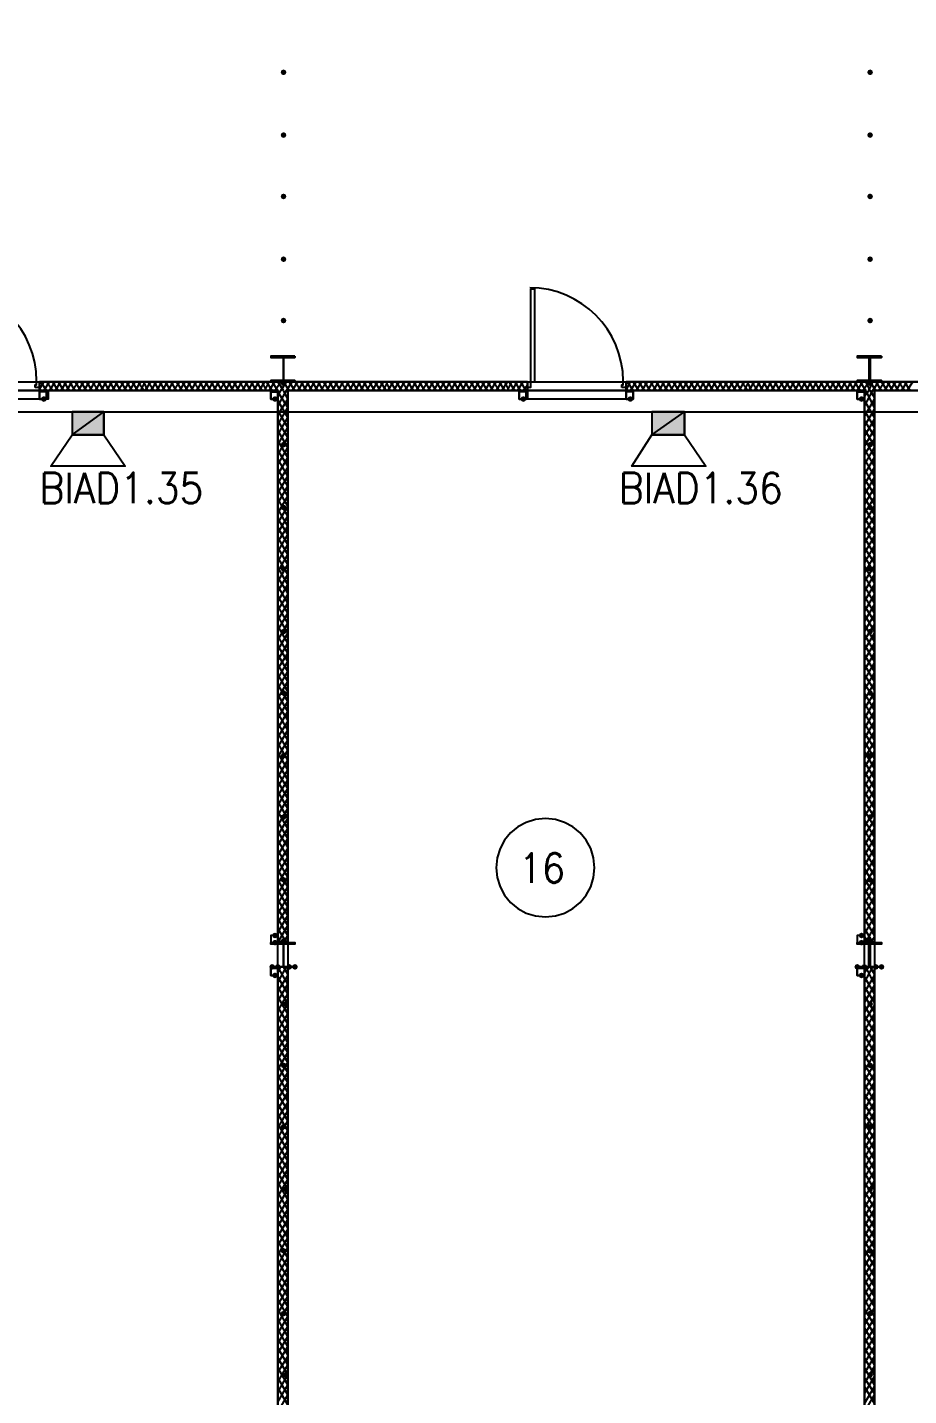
# Model space of a CAD drawing. Header units: millimetres. Extents: x 0 to 420, y 0 to 297.
# Drawn here: x 147.72 to 173.86, y 108.82 to 149.42 of the extents above; entities that cross this region are included whole.
import ezdxf

# ---------------------------------------------------------------- set-up
doc = ezdxf.new("R2010")
doc.units = ezdxf.units.MM
doc.layers.get('0').update_dxf_attribs({"linetype": 'CONTINUOUS'})
doc.styles.get("Standard").update_dxf_attribs({"font": 'STANDARD'})

msp = doc.modelspace()

# ---------------------------------------------------------------- hatches: boundary and pattern name
at = {"true_color": 0x000007}
for points in [[(155.405667, 148.082), (155.380796, 148.022204), (155.321, 147.997333), (155.261204, 148.022204), (155.236333, 148.082), (155.261204, 148.141796), (155.321, 148.166667), (155.380796, 148.141796)], [(172.804667, 148.082), (172.779796, 148.022204), (172.72, 147.997333), (172.660204, 148.022204), (172.635333, 148.082), (172.660204, 148.141796), (172.72, 148.166667), (172.779796, 148.141796)], [(155.405667, 146.219333), (155.380796, 146.159538), (155.321, 146.134667), (155.261204, 146.159538), (155.236333, 146.219333), (155.261204, 146.279129), (155.321, 146.304), (155.380796, 146.279129)], [(172.804667, 146.219333), (172.779796, 146.159538), (172.72, 146.134667), (172.660204, 146.159538), (172.635333, 146.219333), (172.660204, 146.279129), (172.72, 146.304), (172.779796, 146.279129)], [(155.405667, 144.399), (155.380796, 144.339204), (155.321, 144.314333), (155.261204, 144.339204), (155.236333, 144.399), (155.261204, 144.458796), (155.321, 144.483667), (155.380796, 144.458796)], [(172.804667, 144.399), (172.779796, 144.339204), (172.72, 144.314333), (172.660204, 144.339204), (172.635333, 144.399), (172.660204, 144.458796), (172.72, 144.483667), (172.779796, 144.458796)], [(155.405667, 142.536333), (155.380796, 142.476537), (155.321, 142.451667), (155.261204, 142.476537), (155.236333, 142.536333), (155.261204, 142.596129), (155.321, 142.621), (155.380796, 142.596129)], [(172.804667, 142.536333), (172.779796, 142.476537), (172.72, 142.451667), (172.660204, 142.476537), (172.635333, 142.536333), (172.660204, 142.596129), (172.72, 142.621), (172.779796, 142.596129)], [(155.405667, 140.716), (155.380796, 140.656204), (155.321, 140.631333), (155.261204, 140.656204), (155.236333, 140.716), (155.261204, 140.775796), (155.321, 140.800667), (155.380796, 140.775796)], [(172.804667, 140.716), (172.779796, 140.656204), (172.72, 140.631333), (172.660204, 140.656204), (172.635333, 140.716), (172.660204, 140.775796), (172.72, 140.800667), (172.779796, 140.775796)], [(155.405667, 138.853333), (155.380796, 138.793537), (155.321, 138.768667), (155.261204, 138.793537), (155.236333, 138.853333), (155.261204, 138.913129), (155.321, 138.938), (155.380796, 138.913129)], [(172.804667, 138.853333), (172.779796, 138.793537), (172.72, 138.768667), (172.660204, 138.793537), (172.635333, 138.853333), (172.660204, 138.913129), (172.72, 138.938), (172.779796, 138.913129)], [(148.293667, 138.387667), (148.268796, 138.327871), (148.209, 138.303), (148.149204, 138.327871), (148.124333, 138.387667), (148.149204, 138.447462), (148.209, 138.472333), (148.268796, 138.447463)], [(155.151667, 138.387667), (155.126796, 138.327871), (155.067, 138.303), (155.007204, 138.327871), (154.982333, 138.387667), (155.007204, 138.447462), (155.067, 138.472333), (155.126796, 138.447463)], [(162.517667, 138.387667), (162.492796, 138.327871), (162.433, 138.303), (162.373204, 138.327871), (162.348333, 138.387667), (162.373204, 138.447462), (162.433, 138.472333), (162.492796, 138.447463)], [(165.692667, 138.387667), (165.667796, 138.327871), (165.608, 138.303), (165.548204, 138.327871), (165.523333, 138.387667), (165.548204, 138.447462), (165.608, 138.472333), (165.667796, 138.447463)], [(172.550667, 138.387667), (172.525796, 138.327871), (172.466, 138.303), (172.406204, 138.327871), (172.381333, 138.387667), (172.406204, 138.447462), (172.466, 138.472333), (172.525796, 138.447463)], [(155.405667, 137.033), (155.380796, 136.973204), (155.321, 136.948333), (155.261204, 136.973204), (155.236333, 137.033), (155.261204, 137.092796), (155.321, 137.117667), (155.380796, 137.092796)], [(172.804667, 137.033), (172.779796, 136.973204), (172.72, 136.948333), (172.660204, 136.973204), (172.635333, 137.033), (172.660204, 137.092796), (172.72, 137.117667), (172.779796, 137.092796)], [(155.405667, 135.170333), (155.380796, 135.110537), (155.321, 135.085667), (155.261204, 135.110537), (155.236333, 135.170333), (155.261204, 135.230129), (155.321, 135.255), (155.380796, 135.230129)], [(172.804667, 135.170333), (172.779796, 135.110537), (172.72, 135.085667), (172.660204, 135.110537), (172.635333, 135.170333), (172.660204, 135.230129), (172.72, 135.255), (172.779796, 135.230129)], [(155.405667, 133.35), (155.380796, 133.290204), (155.321, 133.265333), (155.261204, 133.290204), (155.236333, 133.35), (155.261204, 133.409796), (155.321, 133.434667), (155.380796, 133.409796)], [(172.804667, 133.35), (172.779796, 133.290204), (172.72, 133.265333), (172.660204, 133.290204), (172.635333, 133.35), (172.660204, 133.409796), (172.72, 133.434667), (172.779796, 133.409796)], [(155.405667, 131.487333), (155.380796, 131.427537), (155.321, 131.402667), (155.261204, 131.427537), (155.236333, 131.487333), (155.261204, 131.547129), (155.321, 131.572), (155.380796, 131.547129)], [(172.804667, 131.487333), (172.779796, 131.427537), (172.72, 131.402667), (172.660204, 131.427537), (172.635333, 131.487333), (172.660204, 131.547129), (172.72, 131.572), (172.779796, 131.547129)], [(155.405667, 129.667), (155.380796, 129.607204), (155.321, 129.582333), (155.261204, 129.607204), (155.236333, 129.667), (155.261204, 129.726796), (155.321, 129.751667), (155.380796, 129.726796)], [(172.804667, 129.667), (172.779796, 129.607204), (172.72, 129.582333), (172.660204, 129.607204), (172.635333, 129.667), (172.660204, 129.726796), (172.72, 129.751667), (172.779796, 129.726796)], [(155.405667, 127.804333), (155.380796, 127.744537), (155.321, 127.719667), (155.261204, 127.744537), (155.236333, 127.804333), (155.261204, 127.864129), (155.321, 127.889), (155.380796, 127.864129)], [(172.804667, 127.804333), (172.779796, 127.744537), (172.72, 127.719667), (172.660204, 127.744537), (172.635333, 127.804333), (172.660204, 127.864129), (172.72, 127.889), (172.779796, 127.864129)], [(155.405667, 125.984), (155.380796, 125.924204), (155.321, 125.899333), (155.261204, 125.924204), (155.236333, 125.984), (155.261204, 126.043796), (155.321, 126.068667), (155.380796, 126.043796)], [(172.804667, 125.984), (172.779796, 125.924204), (172.72, 125.899333), (172.660204, 125.924204), (172.635333, 125.984), (172.660204, 126.043796), (172.72, 126.068667), (172.779796, 126.043796)], [(155.405667, 124.121333), (155.380796, 124.061537), (155.321, 124.036667), (155.261204, 124.061537), (155.236333, 124.121333), (155.261204, 124.181129), (155.321, 124.206), (155.380796, 124.181129)], [(172.804667, 124.121333), (172.779796, 124.061537), (172.72, 124.036667), (172.660204, 124.061537), (172.635333, 124.121333), (172.660204, 124.181129), (172.72, 124.206), (172.779796, 124.181129)], [(155.151667, 122.470333), (155.126796, 122.410538), (155.067, 122.385667), (155.007204, 122.410538), (154.982333, 122.470333), (155.007204, 122.530129), (155.067, 122.555), (155.126796, 122.530129)], [(155.151667, 122.258667), (155.126796, 122.198871), (155.067, 122.174), (155.007204, 122.198871), (154.982333, 122.258667), (155.007204, 122.318462), (155.067, 122.343333), (155.126796, 122.318463)], [(155.405667, 122.301), (155.380796, 122.241204), (155.321, 122.216333), (155.261204, 122.241204), (155.236333, 122.301), (155.261204, 122.360796), (155.321, 122.385667), (155.380796, 122.360796)], [(172.550667, 122.470333), (172.525796, 122.410538), (172.466, 122.385667), (172.406204, 122.410538), (172.381333, 122.470333), (172.406204, 122.530129), (172.466, 122.555), (172.525796, 122.530129)], [(172.550667, 122.258667), (172.525796, 122.198871), (172.466, 122.174), (172.406204, 122.198871), (172.381333, 122.258667), (172.406204, 122.318462), (172.466, 122.343333), (172.525796, 122.318463)], [(172.804667, 122.301), (172.779796, 122.241204), (172.72, 122.216333), (172.660204, 122.241204), (172.635333, 122.301), (172.660204, 122.360796), (172.72, 122.385667), (172.779796, 122.360796)], [(155.067, 121.539), (155.042129, 121.479204), (154.982333, 121.454333), (154.922538, 121.479204), (154.897667, 121.539), (154.922537, 121.598796), (154.982333, 121.623667), (155.042129, 121.598796)], [(155.236333, 121.539), (155.211462, 121.479204), (155.151667, 121.454333), (155.091871, 121.479204), (155.067, 121.539), (155.091871, 121.598796), (155.151667, 121.623667), (155.211462, 121.598796)], [(155.575, 121.539), (155.550129, 121.479204), (155.490333, 121.454333), (155.430538, 121.479204), (155.405667, 121.539), (155.430537, 121.598796), (155.490333, 121.623667), (155.550129, 121.598796)], [(155.744333, 121.539), (155.719463, 121.479204), (155.659667, 121.454333), (155.599871, 121.479204), (155.575, 121.539), (155.599871, 121.598796), (155.659667, 121.623667), (155.719462, 121.598796)], [(172.423667, 121.539), (172.398796, 121.479204), (172.339, 121.454333), (172.279204, 121.479204), (172.254333, 121.539), (172.279204, 121.598796), (172.339, 121.623667), (172.398796, 121.598796)], [(172.635333, 121.539), (172.610462, 121.479204), (172.550667, 121.454333), (172.490871, 121.479204), (172.466, 121.539), (172.490871, 121.598796), (172.550667, 121.623667), (172.610462, 121.598796)], [(172.974, 121.539), (172.949129, 121.479204), (172.889333, 121.454333), (172.829538, 121.479204), (172.804667, 121.539), (172.829537, 121.598796), (172.889333, 121.623667), (172.949129, 121.598796)], [(173.143333, 121.539), (173.118462, 121.479204), (173.058667, 121.454333), (172.998871, 121.479204), (172.974, 121.539), (172.998871, 121.598796), (173.058667, 121.623667), (173.118462, 121.598796)], [(155.151667, 121.285), (155.126796, 121.225204), (155.067, 121.200333), (155.007204, 121.225204), (154.982333, 121.285), (155.007204, 121.344796), (155.067, 121.369667), (155.126796, 121.344796)], [(172.550667, 121.285), (172.525796, 121.225204), (172.466, 121.200333), (172.406204, 121.225204), (172.381333, 121.285), (172.406204, 121.344796), (172.466, 121.369667), (172.525796, 121.344796)], [(155.405667, 120.438333), (155.380796, 120.378537), (155.321, 120.353667), (155.261204, 120.378537), (155.236333, 120.438333), (155.261204, 120.498129), (155.321, 120.523), (155.380796, 120.498129)], [(172.804667, 120.438333), (172.779796, 120.378537), (172.72, 120.353667), (172.660204, 120.378537), (172.635333, 120.438333), (172.660204, 120.498129), (172.72, 120.523), (172.779796, 120.498129)], [(155.405667, 118.618), (155.380796, 118.558204), (155.321, 118.533333), (155.261204, 118.558204), (155.236333, 118.618), (155.261204, 118.677796), (155.321, 118.702667), (155.380796, 118.677796)], [(172.804667, 118.618), (172.779796, 118.558204), (172.72, 118.533333), (172.660204, 118.558204), (172.635333, 118.618), (172.660204, 118.677796), (172.72, 118.702667), (172.779796, 118.677796)], [(155.405667, 116.797667), (155.380796, 116.737871), (155.321, 116.713), (155.261204, 116.737871), (155.236333, 116.797667), (155.261204, 116.857462), (155.321, 116.882333), (155.380796, 116.857463)], [(172.804667, 116.797667), (172.779796, 116.737871), (172.72, 116.713), (172.660204, 116.737871), (172.635333, 116.797667), (172.660204, 116.857462), (172.72, 116.882333), (172.779796, 116.857463)], [(155.405667, 114.935), (155.380796, 114.875204), (155.321, 114.850333), (155.261204, 114.875204), (155.236333, 114.935), (155.261204, 114.994796), (155.321, 115.019667), (155.380796, 114.994796)], [(172.804667, 114.935), (172.779796, 114.875204), (172.72, 114.850333), (172.660204, 114.875204), (172.635333, 114.935), (172.660204, 114.994796), (172.72, 115.019667), (172.779796, 114.994796)], [(155.405667, 113.114667), (155.380796, 113.054871), (155.321, 113.03), (155.261204, 113.054871), (155.236333, 113.114667), (155.261204, 113.174462), (155.321, 113.199333), (155.380796, 113.174463)], [(172.804667, 113.114667), (172.779796, 113.054871), (172.72, 113.03), (172.660204, 113.054871), (172.635333, 113.114667), (172.660204, 113.174462), (172.72, 113.199333), (172.779796, 113.174463)], [(155.405667, 111.252), (155.380796, 111.192204), (155.321, 111.167333), (155.261204, 111.192204), (155.236333, 111.252), (155.261204, 111.311796), (155.321, 111.336667), (155.380796, 111.311796)], [(172.804667, 111.252), (172.779796, 111.192204), (172.72, 111.167333), (172.660204, 111.192204), (172.635333, 111.252), (172.660204, 111.311796), (172.72, 111.336667), (172.779796, 111.311796)], [(155.405667, 109.431667), (155.380796, 109.371871), (155.321, 109.347), (155.261204, 109.371871), (155.236333, 109.431667), (155.261204, 109.491462), (155.321, 109.516333), (155.380796, 109.491463)], [(172.804667, 109.431667), (172.779796, 109.371871), (172.72, 109.347), (172.660204, 109.371871), (172.635333, 109.431667), (172.660204, 109.491462), (172.72, 109.516333), (172.779796, 109.491463)]]:
    msp.add_hatch(color=0, dxfattribs=at).paths.add_polyline_path(points, flags=0)
at = {"true_color": 0x000052}
h = msp.add_hatch(color=0, dxfattribs=at)
h.paths.add_polyline_path([(149.987001, 137.329333), (149.055668, 137.329333), (149.987001, 138.006666)], flags=0)
h.paths.add_polyline_path([(149.055668, 137.329333), (149.987001, 138.006666), (149.055668, 138.006666)], flags=0)
h = msp.add_hatch(color=0, dxfattribs=at)
h.paths.add_polyline_path([(167.216668, 137.329333), (166.243001, 137.329333), (167.216668, 138.006666)], flags=0)
h.paths.add_polyline_path([(166.243001, 137.329333), (167.216668, 138.006666), (166.243001, 138.006666)], flags=0)

# ---------------------------------------------------------------- linework, layer by layer
at = {"color": 0, "true_color": 0x000005}
msp.add_lwpolyline([(133.011334, 138.006666), (237.236001, 138.006666), (243.924667, 138.006666), (243.924667, 144.060333), (260.942667, 144.060333), (260.942667, 138.006666), (372.745, 138.006666), (372.745, 186.732333), (265.091334, 186.732333), (258.487334, 186.732333), (258.487334, 163.279666), (257.979334, 163.279666), (257.979334, 181.017333), (251.079001, 181.017333), (240.453334, 181.017333), (240.453334, 202.988333), (236.177667, 202.988333), (235.204001, 202.988333), (222.800334, 202.988333), (222.800334, 186.732333), (125.560668, 186.732333)], dxfattribs=at)
at = {"color": 0, "true_color": 0x000008}
msp.add_lwpolyline([(121.200333, 186.012667), (121.200333, 138.895667), (242.654667, 138.895667), (242.654667, 186.012667)], close=True, dxfattribs=at)
at = {"color": 0, "true_color": 0x000007}
for points in [[(147.997333, 138.916833), (147.983018, 139.200342), (147.941, 139.47566), (147.872674, 139.741395), (147.779432, 139.996151), (147.66267, 140.238537), (147.523781, 140.467157), (147.364158, 140.680619), (147.185195, 140.877528), (146.988286, 141.056491), (146.774824, 141.216114), (146.546204, 141.355004), (146.303818, 141.471766), (146.049061, 141.565007), (145.783327, 141.633333), (145.508009, 141.675351), (145.2245, 141.689667)], [(165.396333, 138.916833), (165.382018, 139.200342), (165.34, 139.47566), (165.271674, 139.741395), (165.178432, 139.996151), (165.06167, 140.238537), (164.922781, 140.467157), (164.763158, 140.680619), (164.584195, 140.877528), (164.387286, 141.056491), (164.173824, 141.216114), (163.945204, 141.355004), (163.702818, 141.471766), (163.448061, 141.565007), (163.182327, 141.633333), (162.907009, 141.675351), (162.6235, 141.689667)], [(154.982333, 139.657667), (154.982333, 139.615333)], [(155.151667, 139.657667), (155.151667, 139.615333)], [(155.321, 139.657667), (155.321, 138.895667)], [(155.490333, 139.657667), (155.490333, 139.615333)], [(155.659667, 139.657667), (155.659667, 139.615333)], [(172.339, 139.657667), (172.339, 139.615333)], [(172.550667, 139.657667), (172.550667, 139.615333)], [(172.72, 139.657667), (172.72, 138.895667)], [(172.889333, 139.657667), (172.889333, 139.615333)], [(173.058667, 139.657667), (173.058667, 139.615333)], [(148.082, 138.684), (148.209, 138.895667)], [(148.082, 138.895667), (148.082, 138.726333), (148.082, 138.641667)], [(148.082, 138.641667), (148.082, 138.726333), (148.082, 138.895667), (148.082, 138.726333)], [(162.56, 138.895667), (148.082, 138.895667)], [(148.293667, 138.641667), (148.124333, 138.895667)], [(148.209, 138.641667), (148.378333, 138.895667)], [(148.463, 138.641667), (148.293667, 138.895667)], [(148.378333, 138.641667), (148.547667, 138.895667)], [(148.632333, 138.641667), (148.463, 138.895667)], [(148.547667, 138.641667), (148.717, 138.895667)], [(148.801667, 138.641667), (148.632333, 138.895667)], [(148.717, 138.641667), (148.886333, 138.895667)], [(148.971, 138.641667), (148.801667, 138.895667)], [(148.886333, 138.641667), (149.055667, 138.895667)], [(149.140333, 138.641667), (148.971, 138.895667)], [(149.055667, 138.641667), (149.225, 138.895667)], [(149.309667, 138.641667), (149.140333, 138.895667)], [(149.225, 138.641667), (149.394333, 138.895667)], [(149.479, 138.641667), (149.309667, 138.895667)], [(149.394333, 138.641667), (149.563667, 138.895667)], [(149.648333, 138.641667), (149.479, 138.895667)], [(149.563667, 138.641667), (149.733, 138.895667)], [(149.817667, 138.641667), (149.648333, 138.895667)], [(149.733, 138.641667), (149.902333, 138.895667)], [(149.987, 138.641667), (149.817667, 138.895667)], [(149.902333, 138.641667), (150.071667, 138.895667)], [(150.156333, 138.641667), (149.987, 138.895667)], [(150.071667, 138.641667), (150.241, 138.895667)], [(150.325667, 138.641667), (150.156333, 138.895667)], [(150.241, 138.641667), (150.410333, 138.895667)], [(150.495, 138.641667), (150.325667, 138.895667)], [(150.410333, 138.641667), (150.579667, 138.895667)], [(150.664333, 138.641667), (150.495, 138.895667)], [(150.579667, 138.641667), (150.749, 138.895667)], [(150.833667, 138.641667), (150.664333, 138.895667)], [(150.749, 138.641667), (150.918333, 138.895667)], [(151.003, 138.641667), (150.833667, 138.895667)], [(150.918333, 138.641667), (151.087667, 138.895667)], [(151.172333, 138.641667), (151.003, 138.895667)], [(151.087667, 138.641667), (151.214667, 138.895667)], [(151.299333, 138.641667), (151.172333, 138.895667)], [(151.214667, 138.641667), (151.384, 138.895667)], [(151.468667, 138.641667), (151.299333, 138.895667)], [(151.384, 138.641667), (151.553333, 138.895667)], [(151.638, 138.641667), (151.468667, 138.895667)], [(151.553333, 138.641667), (151.722667, 138.895667)], [(151.807333, 138.641667), (151.638, 138.895667)], [(151.722667, 138.641667), (151.892, 138.895667)], [(151.976667, 138.641667), (151.807333, 138.895667)], [(151.892, 138.641667), (152.061333, 138.895667)], [(152.146, 138.641667), (151.976667, 138.895667)], [(152.061333, 138.641667), (152.230667, 138.895667)], [(152.315333, 138.641667), (152.146, 138.895667)], [(152.230667, 138.641667), (152.4, 138.895667)], [(152.484667, 138.641667), (152.315333, 138.895667)], [(152.4, 138.641667), (152.569333, 138.895667)], [(152.654, 138.641667), (152.484667, 138.895667)], [(152.569333, 138.641667), (152.738667, 138.895667)], [(152.823333, 138.641667), (152.654, 138.895667)], [(152.738667, 138.641667), (152.908, 138.895667)], [(152.992667, 138.641667), (152.823333, 138.895667)], [(152.908, 138.641667), (153.077333, 138.895667)], [(153.162, 138.641667), (152.992667, 138.895667)], [(153.077333, 138.641667), (153.246667, 138.895667)], [(153.331333, 138.641667), (153.162, 138.895667)], [(153.246667, 138.641667), (153.416, 138.895667)], [(153.500667, 138.641667), (153.331333, 138.895667)], [(153.416, 138.641667), (153.585333, 138.895667)], [(153.67, 138.641667), (153.500667, 138.895667)], [(153.585333, 138.641667), (153.754667, 138.895667)], [(153.839333, 138.641667), (153.67, 138.895667)], [(153.754667, 138.641667), (153.924, 138.895667)], [(154.008667, 138.641667), (153.839333, 138.895667)], [(153.924, 138.641667), (154.093333, 138.895667)], [(154.178, 138.641667), (154.008667, 138.895667)], [(154.093333, 138.641667), (154.262667, 138.895667)], [(154.347333, 138.641667), (154.178, 138.895667)], [(154.262667, 138.641667), (154.432, 138.895667)], [(154.516667, 138.641667), (154.347333, 138.895667)], [(154.432, 138.641667), (154.601333, 138.895667)], [(154.686, 138.641667), (154.516667, 138.895667)], [(154.601333, 138.641667), (154.770667, 138.895667)], [(154.813, 138.641667), (154.686, 138.895667)], [(154.770667, 138.641667), (154.897667, 138.895667)], [(154.982333, 138.641667), (154.813, 138.895667)], [(154.897667, 138.641667), (155.067, 138.895667)], [(154.982333, 138.938), (154.982333, 138.895667)], [(155.151667, 138.641667), (154.982333, 138.895667)], [(155.067, 138.641667), (155.236333, 138.895667)], [(155.151667, 138.938), (155.151667, 138.895667)], [(155.321, 138.641667), (155.151667, 138.895667)], [(155.236333, 138.641667), (155.405667, 138.895667)], [(155.490333, 138.641667), (155.321, 138.895667)], [(155.405667, 138.641667), (155.575, 138.895667)], [(155.490333, 138.938), (155.490333, 138.895667)], [(155.659667, 138.641667), (155.490333, 138.895667)], [(155.575, 138.641667), (155.744333, 138.895667)], [(155.659667, 138.938), (155.659667, 138.895667)], [(155.829, 138.641667), (155.659667, 138.895667)], [(155.744333, 138.641667), (155.913667, 138.895667)], [(155.998333, 138.641667), (155.829, 138.895667)], [(155.913667, 138.641667), (156.083, 138.895667)], [(156.167667, 138.641667), (155.998333, 138.895667)], [(156.083, 138.641667), (156.252333, 138.895667)], [(156.337, 138.641667), (156.167667, 138.895667)], [(156.252333, 138.641667), (156.421667, 138.895667)], [(156.506333, 138.641667), (156.337, 138.895667)], [(156.421667, 138.641667), (156.591, 138.895667)], [(156.675667, 138.641667), (156.506333, 138.895667)], [(156.591, 138.641667), (156.760333, 138.895667)], [(156.845, 138.641667), (156.675667, 138.895667)], [(156.760333, 138.641667), (156.929667, 138.895667)], [(157.014333, 138.641667), (156.845, 138.895667)], [(156.929667, 138.641667), (157.099, 138.895667)], [(157.183667, 138.641667), (157.014333, 138.895667)], [(157.099, 138.641667), (157.268333, 138.895667)], [(157.353, 138.641667), (157.183667, 138.895667)], [(157.268333, 138.641667), (157.437667, 138.895667)], [(157.522333, 138.641667), (157.353, 138.895667)], [(157.437667, 138.641667), (157.607, 138.895667)], [(157.691667, 138.641667), (157.522333, 138.895667)], [(157.607, 138.641667), (157.776333, 138.895667)], [(157.861, 138.641667), (157.691667, 138.895667)], [(157.776333, 138.641667), (157.945667, 138.895667)], [(158.030333, 138.641667), (157.861, 138.895667)], [(157.945667, 138.641667), (158.115, 138.895667)], [(158.199667, 138.641667), (158.030333, 138.895667)], [(158.115, 138.641667), (158.284333, 138.895667)], [(158.369, 138.641667), (158.199667, 138.895667)], [(158.284333, 138.641667), (158.411333, 138.895667)], [(158.496, 138.641667), (158.369, 138.895667)], [(158.411333, 138.641667), (158.580667, 138.895667)], [(158.665333, 138.641667), (158.496, 138.895667)], [(158.580667, 138.641667), (158.75, 138.895667)], [(158.834667, 138.641667), (158.665333, 138.895667)], [(158.75, 138.641667), (158.919333, 138.895667)], [(159.004, 138.641667), (158.834667, 138.895667)], [(158.919333, 138.641667), (159.088667, 138.895667)], [(159.173333, 138.641667), (159.004, 138.895667)], [(159.088667, 138.641667), (159.258, 138.895667)], [(159.342667, 138.641667), (159.173333, 138.895667)], [(159.258, 138.641667), (159.427333, 138.895667)], [(159.512, 138.641667), (159.342667, 138.895667)], [(159.427333, 138.641667), (159.596667, 138.895667)], [(159.681333, 138.641667), (159.512, 138.895667)], [(159.596667, 138.641667), (159.766, 138.895667)], [(159.850667, 138.641667), (159.681333, 138.895667)], [(159.766, 138.641667), (159.935333, 138.895667)], [(160.02, 138.641667), (159.850667, 138.895667)], [(159.935333, 138.641667), (160.104667, 138.895667)], [(160.189333, 138.641667), (160.02, 138.895667)], [(160.104667, 138.641667), (160.274, 138.895667)], [(160.358667, 138.641667), (160.189333, 138.895667)], [(160.274, 138.641667), (160.443333, 138.895667)], [(160.528, 138.641667), (160.358667, 138.895667)], [(160.443333, 138.641667), (160.612667, 138.895667)], [(160.697333, 138.641667), (160.528, 138.895667)], [(160.612667, 138.641667), (160.782, 138.895667)], [(160.866667, 138.641667), (160.697333, 138.895667)], [(160.782, 138.641667), (160.951333, 138.895667)], [(161.036, 138.641667), (160.866667, 138.895667)], [(160.951333, 138.641667), (161.120667, 138.895667)], [(161.205333, 138.641667), (161.036, 138.895667)], [(161.120667, 138.641667), (161.29, 138.895667)], [(161.374667, 138.641667), (161.205333, 138.895667)], [(161.29, 138.641667), (161.459333, 138.895667)], [(161.544, 138.641667), (161.374667, 138.895667)], [(161.459333, 138.641667), (161.628667, 138.895667)], [(161.713333, 138.641667), (161.544, 138.895667)], [(161.628667, 138.641667), (161.798, 138.895667)], [(161.882667, 138.641667), (161.713333, 138.895667)], [(161.798, 138.641667), (161.967333, 138.895667)], [(162.009667, 138.641667), (161.882667, 138.895667)], [(161.967333, 138.641667), (162.094333, 138.895667)], [(162.179, 138.641667), (162.009667, 138.895667)], [(162.094333, 138.641667), (162.263667, 138.895667)], [(162.348333, 138.641667), (162.179, 138.895667)], [(162.263667, 138.641667), (162.433, 138.895667)], [(162.517667, 138.641667), (162.348333, 138.895667)], [(162.56, 138.895667), (162.517667, 138.895667)], [(162.56, 138.895667), (162.56, 138.726333), (162.56, 138.641667)], [(162.56, 138.641667), (162.56, 138.726333), (162.56, 138.895667), (162.56, 138.726333)], [(165.481, 138.641667), (165.608, 138.895667)], [(165.481, 138.895667), (165.481, 138.726333), (165.481, 138.641667)], [(165.481, 138.641667), (165.481, 138.726333), (165.481, 138.895667), (165.481, 138.726333)], [(179.959, 138.895667), (165.481, 138.895667)], [(165.692667, 138.641667), (165.523333, 138.895667)], [(165.608, 138.641667), (165.777333, 138.895667)], [(165.862, 138.641667), (165.692667, 138.895667)], [(165.777333, 138.641667), (165.946667, 138.895667)], [(166.031333, 138.641667), (165.862, 138.895667)], [(165.946667, 138.641667), (166.116, 138.895667)], [(166.200667, 138.641667), (166.031333, 138.895667)], [(166.116, 138.641667), (166.285333, 138.895667)], [(166.37, 138.641667), (166.200667, 138.895667)], [(166.285333, 138.641667), (166.454667, 138.895667)], [(166.539333, 138.641667), (166.37, 138.895667)], [(166.454667, 138.641667), (166.624, 138.895667)], [(166.708667, 138.641667), (166.539333, 138.895667)], [(166.624, 138.641667), (166.793333, 138.895667)], [(166.878, 138.641667), (166.708667, 138.895667)], [(166.793333, 138.641667), (166.962667, 138.895667)], [(167.047333, 138.641667), (166.878, 138.895667)], [(166.962667, 138.641667), (167.132, 138.895667)], [(167.216667, 138.641667), (167.047333, 138.895667)], [(167.132, 138.641667), (167.301333, 138.895667)], [(167.386, 138.641667), (167.216667, 138.895667)], [(167.301333, 138.641667), (167.470667, 138.895667)], [(167.555333, 138.641667), (167.386, 138.895667)], [(167.470667, 138.641667), (167.64, 138.895667)], [(167.724667, 138.641667), (167.555333, 138.895667)], [(167.64, 138.641667), (167.809333, 138.895667)], [(167.894, 138.641667), (167.724667, 138.895667)], [(167.809333, 138.641667), (167.978667, 138.895667)], [(168.063333, 138.641667), (167.894, 138.895667)], [(167.978667, 138.641667), (168.148, 138.895667)], [(168.232667, 138.641667), (168.063333, 138.895667)], [(168.148, 138.641667), (168.317333, 138.895667)], [(168.402, 138.641667), (168.232667, 138.895667)], [(168.317333, 138.641667), (168.486667, 138.895667)], [(168.571333, 138.641667), (168.402, 138.895667)], [(168.486667, 138.641667), (168.656, 138.895667)], [(168.740667, 138.641667), (168.571333, 138.895667)], [(168.656, 138.641667), (168.825333, 138.895667)], [(168.91, 138.641667), (168.740667, 138.895667)], [(168.825333, 138.641667), (168.994667, 138.895667)], [(169.079333, 138.641667), (168.91, 138.895667)], [(168.994667, 138.641667), (169.121667, 138.895667)], [(169.206333, 138.641667), (169.079333, 138.895667)], [(169.121667, 138.641667), (169.291, 138.895667)], [(169.375667, 138.641667), (169.206333, 138.895667)], [(169.291, 138.641667), (169.460333, 138.895667)], [(169.545, 138.641667), (169.375667, 138.895667)], [(169.460333, 138.641667), (169.629667, 138.895667)], [(169.714333, 138.641667), (169.545, 138.895667)], [(169.629667, 138.641667), (169.799, 138.895667)], [(169.883667, 138.641667), (169.714333, 138.895667)], [(169.799, 138.641667), (169.968333, 138.895667)], [(170.053, 138.641667), (169.883667, 138.895667)], [(169.968333, 138.641667), (170.137667, 138.895667)], [(170.222333, 138.641667), (170.053, 138.895667)], [(170.137667, 138.641667), (170.307, 138.895667)], [(170.391667, 138.641667), (170.222333, 138.895667)], [(170.307, 138.641667), (170.476333, 138.895667)], [(170.561, 138.641667), (170.391667, 138.895667)], [(170.476333, 138.641667), (170.645667, 138.895667)], [(170.730333, 138.641667), (170.561, 138.895667)], [(170.645667, 138.641667), (170.815, 138.895667)], [(170.899667, 138.641667), (170.730333, 138.895667)], [(170.815, 138.641667), (170.984333, 138.895667)], [(171.069, 138.641667), (170.899667, 138.895667)], [(170.984333, 138.641667), (171.153667, 138.895667)], [(171.238333, 138.641667), (171.069, 138.895667)], [(171.153667, 138.641667), (171.323, 138.895667)], [(171.407667, 138.641667), (171.238333, 138.895667)], [(171.323, 138.641667), (171.492333, 138.895667)], [(171.577, 138.641667), (171.407667, 138.895667)], [(171.492333, 138.641667), (171.661667, 138.895667)], [(171.746333, 138.641667), (171.577, 138.895667)], [(171.661667, 138.641667), (171.831, 138.895667)], [(171.915667, 138.641667), (171.746333, 138.895667)], [(171.831, 138.641667), (172.000333, 138.895667)], [(172.085, 138.641667), (171.915667, 138.895667)], [(172.000333, 138.641667), (172.169667, 138.895667)], [(172.254333, 138.641667), (172.085, 138.895667)], [(172.169667, 138.641667), (172.339, 138.895667)], [(172.423667, 138.641667), (172.254333, 138.895667)], [(172.339, 138.938), (172.339, 138.895667)], [(172.339, 138.641667), (172.508333, 138.895667)], [(172.593, 138.641667), (172.423667, 138.895667)], [(172.508333, 138.641667), (172.677667, 138.895667)], [(172.550667, 138.938), (172.550667, 138.895667)], [(172.72, 138.641667), (172.593, 138.895667)], [(172.677667, 138.641667), (172.804667, 138.895667)], [(172.889333, 138.641667), (172.72, 138.895667)], [(172.804667, 138.641667), (172.974, 138.895667)], [(172.889333, 138.938), (172.889333, 138.895667)], [(173.058667, 138.641667), (172.889333, 138.895667)], [(172.974, 138.641667), (173.143333, 138.895667)], [(173.058667, 138.938), (173.058667, 138.895667)], [(173.228, 138.641667), (173.058667, 138.895667)], [(173.143333, 138.641667), (173.312667, 138.895667)], [(173.397333, 138.641667), (173.228, 138.895667)], [(173.312667, 138.641667), (173.482, 138.895667)], [(173.566667, 138.641667), (173.397333, 138.895667)], [(173.482, 138.641667), (173.651333, 138.895667)], [(173.736, 138.641667), (173.566667, 138.895667)], [(173.651333, 138.641667), (173.820667, 138.895667)], [(173.905333, 138.641667), (173.736, 138.895667)], [(173.820667, 138.641667), (173.99, 138.895667)], [(146.600333, 138.641667), (148.082, 138.641667), (148.082, 138.514667)], [(148.082, 138.514667), (148.082, 138.387667), (146.600333, 138.387667)], [(148.124333, 138.641667), (148.082, 138.726333)], [(148.082, 138.641667), (155.151667, 138.641667)], [(148.209, 138.641667), (148.209, 138.599333)], [(155.067, 138.641667), (155.067, 138.599333)], [(155.151667, 138.472333), (155.236333, 138.641667)], [(155.151667, 138.176), (155.405667, 138.641667)], [(155.151667, 138.641667), (155.151667, 122.258667), (155.448, 122.258667), (155.448, 138.641667)], [(155.448, 138.133667), (155.151667, 138.599333)], [(155.448, 138.387667), (155.321, 138.641667)], [(155.448, 138.641667), (162.56, 138.641667)], [(162.433, 138.641667), (162.56, 138.811)], [(162.433, 138.641667), (162.433, 138.599333)], [(162.56, 138.514667), (162.56, 138.641667), (163.999333, 138.641667)], [(163.999333, 138.387667), (162.56, 138.387667), (162.56, 138.514667)], [(163.999333, 138.641667), (165.481, 138.641667), (165.481, 138.514667)], [(165.481, 138.514667), (165.481, 138.387667), (163.999333, 138.387667)], [(165.523333, 138.641667), (165.481, 138.726333)], [(165.481, 138.641667), (172.550667, 138.641667)], [(165.608, 138.641667), (165.608, 138.599333)], [(172.466, 138.641667), (172.466, 138.599333)], [(172.550667, 138.472333), (172.677667, 138.641667)], [(172.550667, 138.176), (172.804667, 138.641667)], [(172.550667, 138.641667), (172.550667, 122.258667), (172.847, 122.258667), (172.847, 138.641667)], [(172.847, 138.133667), (172.593, 138.641667)], [(172.847, 138.43), (172.72, 138.641667)], [(172.847, 138.641667), (179.959, 138.641667)], [(155.151667, 137.922), (155.448, 138.387667)], [(155.448, 137.837333), (155.151667, 138.345333)], [(155.151667, 137.625667), (155.448, 138.133667)], [(155.448, 137.541), (155.151667, 138.049)], [(172.550667, 137.879667), (172.847, 138.387667)], [(172.847, 137.837333), (172.550667, 138.345333)], [(172.550667, 137.583333), (172.847, 138.091333)], [(172.847, 137.541), (172.550667, 138.049)], [(155.151667, 137.329333), (155.448, 137.837333)], [(155.448, 137.244667), (155.151667, 137.752667)], [(172.550667, 137.287), (172.847, 137.795)], [(172.847, 137.287), (172.550667, 137.752667)], [(155.151667, 137.033), (155.448, 137.541)], [(155.448, 136.948333), (155.151667, 137.456333)], [(155.151667, 136.736667), (155.448, 137.244667)], [(172.550667, 136.990667), (172.847, 137.498667)], [(172.847, 136.990667), (172.550667, 137.498667)], [(155.448, 136.652), (155.151667, 137.16)], [(155.151667, 136.440333), (155.448, 136.948333)], [(155.448, 136.398), (155.151667, 136.863667)], [(172.550667, 136.736667), (172.847, 137.202333)], [(172.847, 136.694333), (172.550667, 137.202333)], [(172.550667, 136.440333), (172.847, 136.948333)], [(172.847, 136.398), (172.550667, 136.906)], [(155.151667, 136.144), (155.448, 136.652)], [(155.448, 136.101667), (155.151667, 136.609667)], [(172.550667, 136.144), (172.847, 136.652)], [(172.847, 136.101667), (172.550667, 136.609667)], [(155.151667, 135.89), (155.448, 136.355667)], [(155.448, 135.805333), (155.151667, 136.313333)], [(155.151667, 135.593667), (155.448, 136.101667)], [(155.448, 135.509), (155.151667, 136.017)], [(172.550667, 135.847667), (172.847, 136.355667)], [(172.847, 135.805333), (172.550667, 136.313333)], [(172.550667, 135.551333), (172.847, 136.059333)], [(172.847, 135.551333), (172.550667, 136.017)], [(155.151667, 135.297333), (155.448, 135.805333)], [(155.448, 135.212667), (155.151667, 135.720667)], [(172.550667, 135.255), (172.847, 135.763)], [(172.847, 135.255), (172.550667, 135.763)], [(155.151667, 135.001), (155.448, 135.509)], [(155.448, 134.916333), (155.151667, 135.424333)], [(155.151667, 134.704667), (155.448, 135.212667)], [(172.550667, 135.001), (172.847, 135.466667)], [(172.847, 134.958667), (172.550667, 135.466667)], [(172.550667, 134.704667), (172.847, 135.212667)], [(155.448, 134.62), (155.151667, 135.128)], [(155.151667, 134.408333), (155.448, 134.916333)], [(155.448, 134.366), (155.151667, 134.831667)], [(172.847, 134.662333), (172.550667, 135.170333)], [(172.550667, 134.408333), (172.847, 134.916333)], [(172.847, 134.366), (172.550667, 134.874)], [(155.151667, 134.154333), (155.448, 134.62)], [(155.448, 134.069667), (155.151667, 134.577667)], [(172.550667, 134.112), (172.847, 134.62)], [(172.847, 134.069667), (172.550667, 134.577667)], [(155.151667, 133.858), (155.448, 134.366)], [(155.448, 133.773333), (155.151667, 134.281333)], [(155.151667, 133.561667), (155.448, 134.069667)], [(155.448, 133.477), (155.151667, 133.985)], [(172.550667, 133.815667), (172.847, 134.323667)], [(172.847, 133.773333), (172.550667, 134.281333)], [(172.550667, 133.519333), (172.847, 134.027333)], [(172.847, 133.519333), (172.550667, 133.985)], [(155.151667, 133.265333), (155.448, 133.773333)], [(155.448, 133.180667), (155.151667, 133.688667)], [(172.550667, 133.223), (172.847, 133.731)], [(172.847, 133.223), (172.550667, 133.731)], [(155.151667, 132.969), (155.448, 133.477)], [(155.448, 132.884333), (155.151667, 133.392333)], [(155.151667, 132.672667), (155.448, 133.180667)], [(172.550667, 132.969), (172.847, 133.434667)], [(172.847, 132.926667), (172.550667, 133.434667)], [(172.550667, 132.672667), (172.847, 133.180667)], [(155.448, 132.630333), (155.151667, 133.096)], [(155.151667, 132.376333), (155.448, 132.884333)], [(155.448, 132.334), (155.151667, 132.842)], [(172.847, 132.630333), (172.550667, 133.138333)], [(172.550667, 132.376333), (172.847, 132.884333)], [(172.847, 132.334), (172.550667, 132.842)], [(155.151667, 132.122333), (155.448, 132.588)], [(155.448, 132.037667), (155.151667, 132.545667)], [(172.550667, 132.08), (172.847, 132.588)], [(172.847, 132.037667), (172.550667, 132.545667)], [(155.151667, 131.826), (155.448, 132.334)], [(155.448, 131.741333), (155.151667, 132.249333)], [(155.151667, 131.529667), (155.448, 132.037667)], [(155.448, 131.445), (155.151667, 131.953)], [(172.550667, 131.783667), (172.847, 132.291667)], [(172.847, 131.783667), (172.550667, 132.249333)], [(172.550667, 131.487333), (172.847, 131.995333)], [(172.847, 131.487333), (172.550667, 131.995333)], [(155.151667, 131.233333), (155.448, 131.741333)], [(155.448, 131.148667), (155.151667, 131.656667)], [(172.550667, 131.233333), (172.847, 131.699)], [(172.847, 131.191), (172.550667, 131.699)], [(155.151667, 130.937), (155.448, 131.445)], [(155.448, 130.852333), (155.151667, 131.360333)], [(155.151667, 130.640667), (155.448, 131.148667)], [(172.550667, 130.937), (172.847, 131.445)], [(172.847, 130.894667), (172.550667, 131.402667)], [(172.550667, 130.640667), (172.847, 131.148667)], [(155.448, 130.598333), (155.151667, 131.064)], [(155.151667, 130.386667), (155.448, 130.852333)], [(155.448, 130.302), (155.151667, 130.81)], [(172.847, 130.598333), (172.550667, 131.106333)], [(172.550667, 130.344333), (172.847, 130.852333)], [(172.847, 130.302), (172.550667, 130.81)], [(155.151667, 130.090333), (155.448, 130.598333)], [(155.448, 130.005667), (155.151667, 130.513667)], [(172.550667, 130.048), (172.847, 130.556)], [(172.847, 130.005667), (172.550667, 130.513667)], [(155.151667, 129.794), (155.448, 130.302)], [(155.448, 129.709333), (155.151667, 130.217333)], [(155.151667, 129.497667), (155.448, 130.005667)], [(155.448, 129.413), (155.151667, 129.921)], [(172.550667, 129.751667), (172.847, 130.259667)], [(172.847, 129.751667), (172.550667, 130.217333)], [(172.550667, 129.455333), (172.847, 129.963333)], [(172.847, 129.455333), (172.550667, 129.963333)], [(155.151667, 129.201333), (155.448, 129.709333)], [(155.448, 129.116667), (155.151667, 129.624667)], [(172.550667, 129.201333), (172.847, 129.667)], [(172.847, 129.159), (172.550667, 129.667)], [(155.151667, 128.905), (155.448, 129.413)], [(155.448, 128.862667), (155.151667, 129.328333)], [(155.151667, 128.608667), (155.448, 129.116667)], [(172.550667, 128.905), (172.847, 129.413)], [(172.847, 128.862667), (172.550667, 129.370667)], [(172.550667, 128.608667), (172.847, 129.116667)], [(155.448, 128.566333), (155.151667, 129.074333)], [(155.151667, 128.354667), (155.448, 128.820333)], [(155.448, 128.27), (155.151667, 128.778)], [(172.847, 128.566333), (172.550667, 129.074333)], [(172.550667, 128.312333), (172.847, 128.820333)], [(172.847, 128.27), (172.550667, 128.778)], [(155.151667, 128.058333), (155.448, 128.566333)], [(155.448, 127.973667), (155.151667, 128.481667)], [(172.550667, 128.016), (172.847, 128.524)], [(172.847, 128.016), (172.550667, 128.481667)], [(155.151667, 127.762), (155.448, 128.27)], [(155.448, 127.677333), (155.151667, 128.185333)], [(155.151667, 127.465667), (155.448, 127.973667)], [(155.448, 127.381), (155.151667, 127.889)], [(172.550667, 127.719667), (172.847, 128.227667)], [(172.847, 127.719667), (172.550667, 128.227667)], [(172.550667, 127.465667), (172.847, 127.931333)], [(172.847, 127.423333), (172.550667, 127.931333)], [(155.151667, 127.169333), (155.448, 127.677333)], [(155.448, 127.084667), (155.151667, 127.592667)], [(172.550667, 127.169333), (172.847, 127.677333)], [(172.847, 127.127), (172.550667, 127.635)], [(155.151667, 126.873), (155.448, 127.381)], [(155.448, 126.830667), (155.151667, 127.296333)], [(155.151667, 126.619), (155.448, 127.084667)], [(172.550667, 126.873), (172.847, 127.381)], [(172.847, 126.830667), (172.550667, 127.338667)], [(172.550667, 126.576667), (172.847, 127.084667)], [(155.448, 126.534333), (155.151667, 127.042333)], [(155.151667, 126.322667), (155.448, 126.830667)], [(155.448, 126.238), (155.151667, 126.746)], [(172.847, 126.534333), (172.550667, 127.042333)], [(172.550667, 126.280333), (172.847, 126.788333)], [(172.847, 126.238), (172.550667, 126.746)], [(155.151667, 126.026333), (155.448, 126.534333)], [(155.448, 125.941667), (155.151667, 126.449667)], [(172.550667, 125.984), (172.847, 126.492)], [(172.847, 125.984), (172.550667, 126.449667)], [(155.151667, 125.73), (155.448, 126.238)], [(155.448, 125.645333), (155.151667, 126.153333)], [(155.151667, 125.433667), (155.448, 125.941667)], [(155.448, 125.349), (155.151667, 125.857)], [(164.549667, 124.481167), (164.519995, 124.77551), (164.434894, 125.049662), (164.300238, 125.297749), (164.121899, 125.513899), (163.905749, 125.692238), (163.657662, 125.826894), (163.38351, 125.911995), (163.089167, 125.941667), (162.794823, 125.911995), (162.520671, 125.826894), (162.272584, 125.692238), (162.056434, 125.513899), (161.878095, 125.297749), (161.743439, 125.049662), (161.658339, 124.77551), (161.628667, 124.481167)], [(172.550667, 125.687667), (172.847, 126.195667)], [(172.847, 125.687667), (172.550667, 126.195667)], [(172.550667, 125.433667), (172.847, 125.899333)], [(172.847, 125.391333), (172.550667, 125.899333)], [(155.151667, 125.137333), (155.448, 125.645333)], [(155.448, 125.095), (155.151667, 125.560667)], [(172.550667, 125.137333), (172.847, 125.645333)], [(172.847, 125.095), (172.550667, 125.603)], [(155.151667, 124.841), (155.448, 125.349)], [(155.448, 124.798667), (155.151667, 125.306667)], [(155.151667, 124.587), (155.448, 125.052667)], [(172.550667, 124.841), (172.847, 125.349)], [(172.847, 124.798667), (172.550667, 125.306667)], [(172.550667, 124.544667), (172.847, 125.052667)], [(155.448, 124.502333), (155.151667, 125.010333)], [(155.151667, 124.290667), (155.448, 124.798667)], [(155.448, 124.206), (155.151667, 124.714)], [(172.847, 124.502333), (172.550667, 125.010333)], [(172.550667, 124.248333), (172.847, 124.756333)], [(172.847, 124.248333), (172.550667, 124.714)], [(155.151667, 123.994333), (155.448, 124.502333)], [(155.448, 123.909667), (155.151667, 124.417667)], [(161.628667, 124.481167), (161.658339, 124.186823), (161.743439, 123.912671), (161.878095, 123.664584), (162.056434, 123.448434), (162.272584, 123.270095), (162.520671, 123.135439), (162.794823, 123.050339), (163.089167, 123.020667), (163.38351, 123.050339), (163.657662, 123.135439), (163.905749, 123.270095), (164.121899, 123.448434), (164.300238, 123.664584), (164.434894, 123.912671), (164.519995, 124.186823), (164.549667, 124.481167)], [(172.550667, 123.952), (172.847, 124.46)], [(172.847, 123.952), (172.550667, 124.46)], [(155.151667, 123.698), (155.448, 124.206)], [(155.448, 123.613333), (155.151667, 124.121333)], [(155.151667, 123.401667), (155.448, 123.909667)], [(155.448, 123.317), (155.151667, 123.825)], [(172.550667, 123.698), (172.847, 124.163667)], [(172.847, 123.655667), (172.550667, 124.163667)], [(172.550667, 123.401667), (172.847, 123.909667)], [(172.847, 123.359333), (172.550667, 123.867333)], [(155.151667, 123.105333), (155.448, 123.613333)], [(155.448, 123.063), (155.151667, 123.528667)], [(172.550667, 123.105333), (172.847, 123.613333)], [(172.847, 123.063), (172.550667, 123.571)], [(155.151667, 122.851333), (155.448, 123.317)], [(155.448, 122.766667), (155.151667, 123.274667)], [(155.151667, 122.555), (155.448, 123.063)], [(172.550667, 122.809), (172.847, 123.317)], [(172.847, 122.766667), (172.550667, 123.274667)], [(172.550667, 122.512667), (172.847, 123.020667)], [(155.448, 122.470333), (155.151667, 122.978333)], [(155.151667, 122.258667), (155.448, 122.766667)], [(155.405667, 122.258667), (155.151667, 122.682)], [(172.847, 122.470333), (172.550667, 122.978333)], [(172.804667, 122.258667), (172.550667, 122.682)], [(172.593, 122.258667), (172.847, 122.724333)], [(154.982333, 122.216333), (154.982333, 122.258667)], [(155.236333, 122.258667), (155.151667, 122.385667)], [(155.151667, 122.216333), (155.151667, 122.258667)], [(155.321, 122.258667), (155.448, 122.470333)], [(155.321, 121.539), (155.321, 122.258667)], [(155.490333, 122.216333), (155.490333, 122.258667)], [(155.659667, 122.216333), (155.659667, 122.258667)], [(172.339, 122.216333), (172.339, 122.258667)], [(172.677667, 122.258667), (172.550667, 122.428)], [(172.550667, 122.216333), (172.550667, 122.258667)], [(172.72, 122.258667), (172.847, 122.428)], [(172.72, 121.539), (172.72, 122.258667)], [(172.889333, 122.216333), (172.889333, 122.258667)], [(173.058667, 122.216333), (173.058667, 122.258667)], [(155.067, 121.539), (155.067, 121.496667)], [(155.151667, 121.369667), (155.236333, 121.539)], [(155.151667, 121.073333), (155.405667, 121.539)], [(155.448, 121.031), (155.151667, 121.539)], [(155.448, 121.327333), (155.321, 121.539)], [(172.466, 121.539), (172.466, 121.496667)], [(172.550667, 121.369667), (172.677667, 121.539)], [(172.550667, 121.073333), (172.804667, 121.539)], [(172.847, 121.031), (172.593, 121.539)], [(172.847, 121.327333), (172.72, 121.539)], [(155.151667, 120.819333), (155.448, 121.285)], [(155.448, 120.734667), (155.151667, 121.242667)], [(155.151667, 120.523), (155.448, 121.031)], [(172.550667, 120.777), (172.847, 121.285)], [(172.847, 120.734667), (172.550667, 121.242667)], [(172.550667, 120.480667), (172.847, 120.988667)], [(155.448, 120.438333), (155.151667, 120.946333)], [(155.151667, 120.226667), (155.448, 120.734667)], [(155.448, 120.142), (155.151667, 120.65)], [(172.847, 120.480667), (172.550667, 120.946333)], [(172.550667, 120.184333), (172.847, 120.692333)], [(172.847, 120.184333), (172.550667, 120.692333)], [(155.151667, 119.930333), (155.448, 120.438333)], [(155.448, 119.845667), (155.151667, 120.353667)], [(172.550667, 119.930333), (172.847, 120.396)], [(172.847, 119.888), (172.550667, 120.396)], [(155.151667, 119.634), (155.448, 120.142)], [(155.448, 119.549333), (155.151667, 120.057333)], [(155.151667, 119.337667), (155.448, 119.845667)], [(172.550667, 119.634), (172.847, 120.142)], [(172.847, 119.591667), (172.550667, 120.099667)], [(172.550667, 119.337667), (172.847, 119.845667)], [(172.847, 119.295333), (172.550667, 119.803333)], [(155.448, 119.295333), (155.151667, 119.761)], [(155.151667, 119.083667), (155.448, 119.549333)], [(155.448, 118.999), (155.151667, 119.507)], [(172.550667, 119.041333), (172.847, 119.549333)], [(172.847, 118.999), (172.550667, 119.507)], [(155.151667, 118.787333), (155.448, 119.295333)], [(155.448, 118.702667), (155.151667, 119.210667)], [(155.151667, 118.491), (155.448, 118.999)], [(172.550667, 118.745), (172.847, 119.253)], [(172.847, 118.702667), (172.550667, 119.210667)], [(172.550667, 118.448667), (172.847, 118.956667)], [(155.448, 118.406333), (155.151667, 118.914333)], [(155.151667, 118.194667), (155.448, 118.702667)], [(155.448, 118.11), (155.151667, 118.618)], [(172.847, 118.448667), (172.550667, 118.914333)], [(172.550667, 118.152333), (172.847, 118.660333)], [(172.847, 118.152333), (172.550667, 118.660333)], [(155.151667, 117.898333), (155.448, 118.406333)], [(155.448, 117.813667), (155.151667, 118.321667)], [(172.550667, 117.898333), (172.847, 118.364)], [(172.847, 117.856), (172.550667, 118.364)], [(155.151667, 117.602), (155.448, 118.11)], [(155.448, 117.559667), (155.151667, 118.025333)], [(155.151667, 117.305667), (155.448, 117.813667)], [(155.448, 117.263333), (155.151667, 117.771333)], [(172.550667, 117.602), (172.847, 118.11)], [(172.847, 117.559667), (172.550667, 118.067667)], [(172.550667, 117.305667), (172.847, 117.813667)], [(172.847, 117.263333), (172.550667, 117.771333)], [(155.151667, 117.051667), (155.448, 117.517333)], [(155.448, 116.967), (155.151667, 117.475)], [(172.550667, 117.009333), (172.847, 117.517333)], [(172.847, 116.967), (172.550667, 117.475)], [(155.151667, 116.755333), (155.448, 117.263333)], [(155.448, 116.670667), (155.151667, 117.178667)], [(155.151667, 116.459), (155.448, 116.967)], [(172.550667, 116.713), (172.847, 117.221)], [(172.847, 116.713), (172.550667, 117.178667)], [(172.550667, 116.416667), (172.847, 116.924667)], [(172.847, 116.416667), (172.550667, 116.924667)], [(155.448, 116.374333), (155.151667, 116.882333)], [(155.151667, 116.162667), (155.448, 116.670667)], [(155.448, 116.078), (155.151667, 116.586)], [(172.550667, 116.162667), (172.847, 116.628333)], [(172.847, 116.120333), (172.550667, 116.628333)], [(155.151667, 115.866333), (155.448, 116.374333)], [(155.448, 115.781667), (155.151667, 116.289667)], [(172.550667, 115.866333), (172.847, 116.374333)], [(172.847, 115.824), (172.550667, 116.332)], [(155.151667, 115.57), (155.448, 116.078)], [(155.448, 115.527667), (155.151667, 115.993333)], [(155.151667, 115.273667), (155.448, 115.781667)], [(155.448, 115.231333), (155.151667, 115.739333)], [(172.550667, 115.57), (172.847, 116.078)], [(172.847, 115.527667), (172.550667, 116.035667)], [(172.550667, 115.273667), (172.847, 115.781667)], [(172.847, 115.231333), (172.550667, 115.739333)], [(155.151667, 115.019667), (155.448, 115.527667)], [(155.448, 114.935), (155.151667, 115.443)], [(172.550667, 114.977333), (172.847, 115.485333)], [(172.847, 114.935), (172.550667, 115.443)], [(155.151667, 114.723333), (155.448, 115.231333)], [(155.448, 114.638667), (155.151667, 115.146667)], [(155.151667, 114.427), (155.448, 114.935)], [(172.550667, 114.681), (172.847, 115.189)], [(172.847, 114.681), (172.550667, 115.146667)], [(172.550667, 114.384667), (172.847, 114.892667)], [(172.847, 114.384667), (172.550667, 114.892667)], [(155.448, 114.342333), (155.151667, 114.850333)], [(155.151667, 114.130667), (155.448, 114.638667)], [(155.448, 114.046), (155.151667, 114.554)], [(172.550667, 114.130667), (172.847, 114.596333)], [(172.847, 114.088333), (172.550667, 114.596333)], [(155.151667, 113.834333), (155.448, 114.342333)], [(155.448, 113.792), (155.151667, 114.257667)], [(172.550667, 113.834333), (172.847, 114.342333)], [(172.847, 113.792), (172.550667, 114.3)], [(155.151667, 113.538), (155.448, 114.046)], [(155.448, 113.495667), (155.151667, 114.003667)], [(155.151667, 113.284), (155.448, 113.749667)], [(155.448, 113.199333), (155.151667, 113.707333)], [(172.550667, 113.538), (172.847, 114.046)], [(172.847, 113.495667), (172.550667, 114.003667)], [(172.550667, 113.241667), (172.847, 113.749667)], [(172.847, 113.199333), (172.550667, 113.707333)], [(155.151667, 112.987667), (155.448, 113.495667)], [(155.448, 112.903), (155.151667, 113.411)], [(172.550667, 112.945333), (172.847, 113.453333)], [(172.847, 112.903), (172.550667, 113.411)], [(155.151667, 112.691333), (155.448, 113.199333)], [(155.448, 112.606667), (155.151667, 113.114667)], [(155.151667, 112.395), (155.448, 112.903)], [(172.550667, 112.649), (172.847, 113.157)], [(172.847, 112.649), (172.550667, 113.157)], [(155.448, 112.310333), (155.151667, 112.818333)], [(155.151667, 112.098667), (155.448, 112.606667)], [(155.448, 112.014), (155.151667, 112.522)], [(172.550667, 112.395), (172.847, 112.860667)], [(172.847, 112.352667), (172.550667, 112.860667)], [(172.550667, 112.098667), (172.847, 112.606667)], [(172.847, 112.056333), (172.550667, 112.564333)], [(155.151667, 111.802333), (155.448, 112.310333)], [(155.448, 111.76), (155.151667, 112.225667)], [(172.550667, 111.802333), (172.847, 112.310333)], [(172.847, 111.76), (172.550667, 112.268)], [(155.151667, 111.506), (155.448, 112.014)], [(155.448, 111.463667), (155.151667, 111.971667)], [(155.151667, 111.252), (155.448, 111.76)], [(155.448, 111.167333), (155.151667, 111.675333)], [(172.550667, 111.506), (172.847, 112.014)], [(172.847, 111.463667), (172.550667, 111.971667)], [(172.550667, 111.209667), (172.847, 111.717667)], [(172.847, 111.167333), (172.550667, 111.675333)], [(155.151667, 110.955667), (155.448, 111.463667)], [(155.448, 110.871), (155.151667, 111.379)], [(172.550667, 110.913333), (172.847, 111.421333)], [(172.847, 110.913333), (172.550667, 111.379)], [(155.151667, 110.659333), (155.448, 111.167333)], [(155.448, 110.574667), (155.151667, 111.082667)], [(155.151667, 110.363), (155.448, 110.871)], [(172.550667, 110.617), (172.847, 111.125)], [(172.847, 110.617), (172.550667, 111.125)], [(155.448, 110.278333), (155.151667, 110.786333)], [(155.151667, 110.066667), (155.448, 110.574667)], [(155.448, 110.024333), (155.151667, 110.49)], [(172.550667, 110.363), (172.847, 110.828667)], [(172.847, 110.320667), (172.550667, 110.828667)], [(172.550667, 110.066667), (172.847, 110.574667)], [(172.847, 110.024333), (172.550667, 110.532333)], [(155.151667, 109.770333), (155.448, 110.278333)], [(155.448, 109.728), (155.151667, 110.236)], [(172.550667, 109.770333), (172.847, 110.278333)], [(172.847, 109.728), (172.550667, 110.236)], [(155.151667, 109.516333), (155.448, 109.982)], [(155.448, 109.431667), (155.151667, 109.939667)], [(155.151667, 109.22), (155.448, 109.728)], [(155.448, 109.135333), (155.151667, 109.643333)], [(172.550667, 109.474), (172.847, 109.982)], [(172.847, 109.431667), (172.550667, 109.939667)], [(172.550667, 109.177667), (172.847, 109.685667)], [(172.847, 109.135333), (172.550667, 109.643333)], [(155.151667, 108.923667), (155.448, 109.431667)], [(155.448, 108.839), (155.151667, 109.347)], [(172.550667, 108.881333), (172.847, 109.389333)], [(172.847, 108.881333), (172.550667, 109.347)], [(155.151667, 108.627333), (155.448, 109.135333)], [(155.448, 108.542667), (155.151667, 109.050667)], [(155.151667, 108.331), (155.448, 108.839)], [(172.550667, 108.585), (172.847, 109.093)], [(172.847, 108.585), (172.550667, 109.093)], [(172.550667, 108.331), (172.847, 108.839)]]:
    msp.add_lwpolyline(points, dxfattribs=at)
for points in [[(162.644667, 141.647333), (162.644667, 138.895667), (162.771667, 138.895667), (162.771667, 141.647333)], [(155.659667, 139.657667), (154.94, 139.657667), (154.94, 139.615333), (155.321, 139.615333), (155.321, 138.938), (154.94, 138.938), (154.94, 138.895667), (155.659667, 138.895667), (155.659667, 138.938), (155.321, 138.938), (155.321, 139.615333), (155.659667, 139.615333)], [(173.058667, 139.657667), (172.339, 139.657667), (172.339, 139.615333), (172.677667, 139.615333), (172.677667, 138.938), (172.339, 138.938), (172.339, 138.895667), (173.058667, 138.895667), (173.058667, 138.938), (172.72, 138.938), (172.72, 139.615333), (173.058667, 139.615333)], [(147.955, 138.726333), (147.955, 138.811), (147.997333, 138.811), (147.997333, 138.895667), (148.082, 138.895667), (148.082, 138.726333)], [(162.56, 138.726333), (162.56, 138.895667), (162.644667, 138.895667), (162.644667, 138.811), (162.644667, 138.726333)], [(165.354, 138.726333), (165.354, 138.811), (165.396333, 138.811), (165.396333, 138.895667), (165.481, 138.895667), (165.481, 138.726333)], [(148.082, 138.641667), (148.336, 138.641667), (148.336, 138.387667), (148.082, 138.387667)], [(148.082, 138.599333), (148.082, 138.387667), (148.293667, 138.387667), (148.293667, 138.599333)], [(155.151667, 138.641667), (154.94, 138.641667), (154.94, 138.387667), (155.151667, 138.387667)], [(155.151667, 138.599333), (155.151667, 138.387667), (154.94, 138.387667), (154.94, 138.599333)], [(162.306, 138.641667), (162.56, 138.641667), (162.56, 138.387667), (162.306, 138.387667)], [(162.306, 138.599333), (162.306, 138.387667), (162.517667, 138.387667), (162.517667, 138.599333)], [(165.481, 138.641667), (165.692667, 138.641667), (165.692667, 138.387667), (165.481, 138.387667)], [(165.481, 138.599333), (165.481, 138.387667), (165.692667, 138.387667), (165.692667, 138.599333)], [(172.550667, 138.641667), (172.339, 138.641667), (172.339, 138.387667), (172.550667, 138.387667)], [(172.550667, 138.599333), (172.550667, 138.387667), (172.339, 138.387667), (172.339, 138.599333)], [(155.151667, 122.470333), (154.94, 122.470333), (154.94, 122.258667), (155.151667, 122.258667), (155.151667, 122.470333), (154.94, 122.470333), (154.94, 122.258667), (155.151667, 122.258667)], [(155.659667, 121.539), (154.94, 121.539), (155.321, 121.539), (155.321, 122.216333), (154.94, 122.216333), (154.94, 122.258667), (155.659667, 122.258667), (155.659667, 122.216333), (155.321, 122.216333), (155.321, 121.539)], [(172.550667, 122.470333), (172.339, 122.470333), (172.339, 122.258667), (172.550667, 122.258667), (172.550667, 122.470333), (172.339, 122.470333), (172.339, 122.258667), (172.550667, 122.258667)], [(173.058667, 121.539), (172.339, 121.539), (172.677667, 121.539), (172.677667, 122.216333), (172.339, 122.216333), (172.339, 122.258667), (173.058667, 122.258667), (173.058667, 122.216333), (172.72, 122.216333), (172.72, 121.539)], [(155.151667, 121.539), (154.94, 121.539), (154.94, 121.285), (155.151667, 121.285)], [(155.151667, 121.496667), (155.151667, 121.285), (154.94, 121.285), (154.94, 121.496667)], [(155.151667, 121.539), (155.151667, 104.859667), (155.448, 104.859667), (155.448, 121.539)], [(172.550667, 121.539), (172.339, 121.539), (172.339, 121.285), (172.550667, 121.285)], [(172.550667, 121.496667), (172.550667, 121.285), (172.339, 121.285), (172.339, 121.496667)], [(172.550667, 121.539), (172.550667, 104.859667), (172.847, 104.859667), (172.847, 121.539)]]:
    msp.add_lwpolyline(points, close=True, dxfattribs=at)
at = {"color": 0, "true_color": 0x00002b}
for points in [[(138.049, 138.641667), (138.049, 104.14), (155.151667, 104.14), (155.151667, 138.641667)], [(172.550667, 138.641667), (155.448, 138.641667), (155.448, 104.14), (172.550667, 104.14)], [(189.949667, 138.641667), (172.847, 138.641667), (172.847, 104.14), (189.949667, 104.14)]]:
    msp.add_lwpolyline(points, close=True, dxfattribs=at)
at = {"color": 0, "true_color": 0x000052}
for points in [[(149.987001, 137.329333), (149.987001, 138.006666), (149.055668, 138.006666), (149.055668, 137.329333), (149.987001, 137.329333), (150.622001, 136.397999), (148.420668, 136.397999), (149.055668, 137.329333)], [(167.216668, 137.329333), (167.216668, 138.006666), (166.243001, 138.006666), (166.243001, 137.329333), (167.216668, 137.329333), (167.851668, 136.397999), (165.650334, 136.397999), (166.243001, 137.329333)]]:
    msp.add_lwpolyline(points, dxfattribs=at)
for points in [[(149.987001, 137.329333), (149.055668, 137.329333), (149.987001, 138.006666)], [(149.055668, 137.329333), (149.987001, 138.006666), (149.055668, 138.006666)], [(167.216668, 137.329333), (166.243001, 137.329333), (167.216668, 138.006666)], [(166.243001, 137.329333), (167.216668, 138.006666), (166.243001, 138.006666)]]:
    msp.add_lwpolyline(points, close=True, dxfattribs=at)

# ---------------------------------------------------------------- texts
at = {"color": 0, "true_color": 0x000007, "attachment_point": 1}
for s, insert, char_height, width in [('BIAD1.35', (148.082003, 136.198871), 0.90154, 4.70804214), ('BIAD1.36', (165.269326, 136.198871), 0.90154, 4.70804214), ('16', (162.305993, 124.908699), 0.872032, 0.87203199)]:
    msp.add_mtext(s, dxfattribs=dict(at, insert=insert, char_height=char_height, width=width))

doc.saveas('drawing.dxf')
